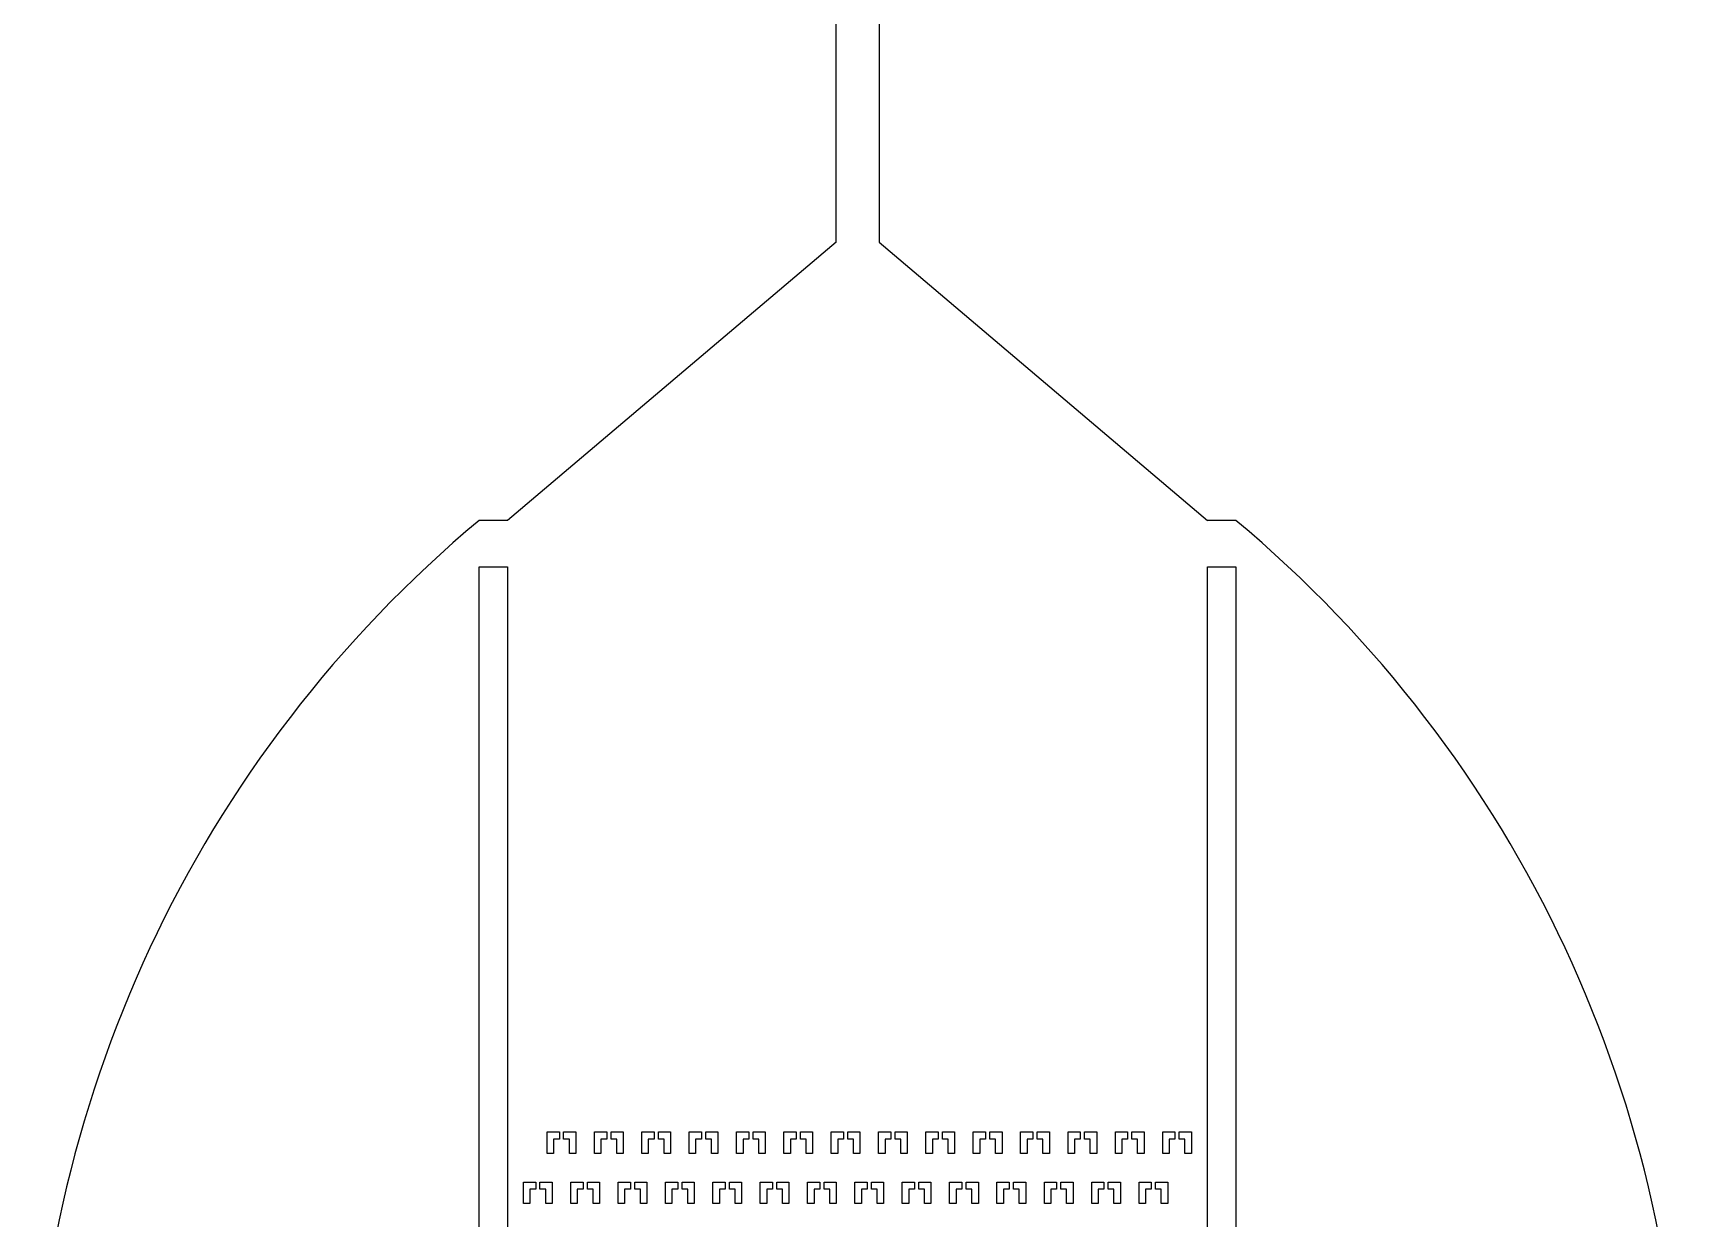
# Model space of a CAD drawing. Header units: millimetres. Extents: x -7034 to 79830, y 8588 to 102980.
# Drawn here: x 30559 to 42051, y 38010 to 46270 of the extents above; entities that cross this region are included whole.
import ezdxf

# ---------------------------------------------------------------- set-up
doc = ezdxf.new("R2010")
doc.units = ezdxf.units.MM
doc.layers.add('Layer-2', color=3, linetype='Continuous')

msp = doc.modelspace()

# ---------------------------------------------------------------- linework, layer by layer
at = {"layer": 'Layer-2'}
for p, q in [((36156, 44812), (36156, 48493)), ((36456, 48493), (36456, 44811)), ((36156, 44812), (33866, 42872)), ((36456, 44811), (38744, 42872)), ((33866, 42872), (33668, 42872)), ((38942, 42872), (38744, 42872)), ((33666, 29622), (33668, 42550)), ((33668, 42550), (33866, 42550)), ((33866, 42550), (33866, 29622)), ((38742, 29622), (38744, 42550)), ((38744, 42550), (38942, 42550)), ((38942, 42550), (38942, 29622)), ((34142, 38460), (34142, 38610)), ((34142, 38610), (34227, 38610)), ((34227, 38560), (34187, 38560)), ((34187, 38560), (34187, 38460)), ((34227, 38610), (34227, 38560)), ((34257, 38560), (34257, 38610)), ((34257, 38610), (34342, 38610)), ((34297, 38560), (34257, 38560)), ((34297, 38460), (34297, 38560)), ((34342, 38610), (34342, 38460)), ((34472, 38460), (34472, 38610)), ((34472, 38610), (34557, 38610)), ((34557, 38560), (34517, 38560)), ((34517, 38560), (34517, 38460)), ((34557, 38610), (34557, 38560)), ((34587, 38560), (34587, 38610)), ((34587, 38610), (34672, 38610)), ((34627, 38560), (34587, 38560)), ((34627, 38460), (34627, 38560)), ((34672, 38610), (34672, 38460)), ((34802, 38460), (34802, 38610)), ((34802, 38610), (34887, 38610)), ((34887, 38560), (34847, 38560)), ((34847, 38560), (34847, 38460)), ((34887, 38610), (34887, 38560)), ((34917, 38560), (34917, 38610)), ((34917, 38610), (35002, 38610)), ((34957, 38560), (34917, 38560)), ((34957, 38460), (34957, 38560)), ((35002, 38610), (35002, 38460)), ((35132, 38460), (35132, 38610)), ((35132, 38610), (35217, 38610)), ((35217, 38560), (35177, 38560)), ((35177, 38560), (35177, 38460)), ((35217, 38610), (35217, 38560)), ((35247, 38560), (35247, 38610)), ((35247, 38610), (35332, 38610)), ((35287, 38560), (35247, 38560)), ((35287, 38460), (35287, 38560)), ((35332, 38610), (35332, 38460)), ((35462, 38460), (35462, 38610)), ((35462, 38610), (35547, 38610)), ((35547, 38560), (35507, 38560)), ((35507, 38560), (35507, 38460)), ((35547, 38610), (35547, 38560)), ((35577, 38560), (35577, 38610)), ((35577, 38610), (35662, 38610)), ((35617, 38560), (35577, 38560)), ((35617, 38460), (35617, 38560)), ((35662, 38610), (35662, 38460)), ((35792, 38460), (35792, 38610)), ((35792, 38610), (35877, 38610)), ((35877, 38560), (35837, 38560)), ((35837, 38560), (35837, 38460)), ((35877, 38610), (35877, 38560)), ((35907, 38560), (35907, 38610)), ((35907, 38610), (35992, 38610)), ((35947, 38560), (35907, 38560)), ((35947, 38460), (35947, 38560)), ((35992, 38610), (35992, 38460)), ((36122, 38460), (36122, 38610)), ((36122, 38610), (36207, 38610)), ((36207, 38560), (36167, 38560)), ((36167, 38560), (36167, 38460)), ((36207, 38610), (36207, 38560)), ((36237, 38560), (36237, 38610)), ((36237, 38610), (36322, 38610)), ((36277, 38560), (36237, 38560)), ((36277, 38460), (36277, 38560)), ((36322, 38610), (36322, 38460)), ((36452, 38460), (36452, 38610)), ((36452, 38610), (36537, 38610)), ((36537, 38560), (36497, 38560)), ((36497, 38560), (36497, 38460)), ((36537, 38610), (36537, 38560)), ((36567, 38560), (36567, 38610)), ((36567, 38610), (36652, 38610)), ((36607, 38560), (36567, 38560)), ((36607, 38460), (36607, 38560)), ((36652, 38610), (36652, 38460)), ((36782, 38460), (36782, 38610)), ((36782, 38610), (36867, 38610)), ((36867, 38560), (36827, 38560)), ((36827, 38560), (36827, 38460)), ((36867, 38610), (36867, 38560)), ((36897, 38560), (36897, 38610)), ((36897, 38610), (36982, 38610)), ((36937, 38560), (36897, 38560)), ((36937, 38460), (36937, 38560)), ((36982, 38610), (36982, 38460)), ((37112, 38460), (37112, 38610)), ((37112, 38610), (37197, 38610)), ((37197, 38560), (37157, 38560)), ((37157, 38560), (37157, 38460)), ((37197, 38610), (37197, 38560)), ((37227, 38560), (37227, 38610)), ((37227, 38610), (37312, 38610)), ((37267, 38560), (37227, 38560)), ((37267, 38460), (37267, 38560)), ((37312, 38610), (37312, 38460)), ((37442, 38460), (37442, 38610)), ((37442, 38610), (37527, 38610)), ((37527, 38560), (37487, 38560)), ((37487, 38560), (37487, 38460)), ((37527, 38610), (37527, 38560)), ((37557, 38560), (37557, 38610)), ((37557, 38610), (37642, 38610)), ((37597, 38560), (37557, 38560)), ((37597, 38460), (37597, 38560)), ((37642, 38610), (37642, 38460)), ((37772, 38460), (37772, 38610)), ((37772, 38610), (37857, 38610)), ((37857, 38560), (37817, 38560)), ((37817, 38560), (37817, 38460)), ((37857, 38610), (37857, 38560)), ((37887, 38560), (37887, 38610)), ((37887, 38610), (37972, 38610)), ((37927, 38560), (37887, 38560)), ((37927, 38460), (37927, 38560)), ((37972, 38610), (37972, 38460)), ((38102, 38460), (38102, 38610)), ((38102, 38610), (38187, 38610)), ((38187, 38560), (38147, 38560)), ((38147, 38560), (38147, 38460)), ((38187, 38610), (38187, 38560)), ((38217, 38560), (38217, 38610)), ((38217, 38610), (38302, 38610)), ((38257, 38560), (38217, 38560)), ((38257, 38460), (38257, 38560)), ((38302, 38610), (38302, 38460)), ((38432, 38460), (38432, 38610)), ((38432, 38610), (38517, 38610)), ((38517, 38560), (38477, 38560)), ((38477, 38560), (38477, 38460)), ((38517, 38610), (38517, 38560)), ((38547, 38560), (38547, 38610)), ((38547, 38610), (38632, 38610)), ((38587, 38560), (38547, 38560)), ((38587, 38460), (38587, 38560)), ((38632, 38610), (38632, 38460)), ((34187, 38460), (34142, 38460)), ((34342, 38460), (34297, 38460)), ((34517, 38460), (34472, 38460)), ((34672, 38460), (34627, 38460)), ((34847, 38460), (34802, 38460)), ((35002, 38460), (34957, 38460)), ((35177, 38460), (35132, 38460)), ((35332, 38460), (35287, 38460)), ((35507, 38460), (35462, 38460)), ((35662, 38460), (35617, 38460)), ((35837, 38460), (35792, 38460)), ((35992, 38460), (35947, 38460)), ((36167, 38460), (36122, 38460)), ((36322, 38460), (36277, 38460)), ((36497, 38460), (36452, 38460)), ((36652, 38460), (36607, 38460)), ((36827, 38460), (36782, 38460)), ((36982, 38460), (36937, 38460)), ((37157, 38460), (37112, 38460)), ((37312, 38460), (37267, 38460)), ((37487, 38460), (37442, 38460)), ((37642, 38460), (37597, 38460)), ((37817, 38460), (37772, 38460)), ((37972, 38460), (37927, 38460)), ((38147, 38460), (38102, 38460)), ((38302, 38460), (38257, 38460)), ((38477, 38460), (38432, 38460)), ((38632, 38460), (38587, 38460)), ((33977, 38110), (33977, 38260)), ((33977, 38260), (34062, 38260)), ((34062, 38210), (34022, 38210)), ((34022, 38210), (34022, 38110)), ((34062, 38260), (34062, 38210)), ((34092, 38210), (34092, 38260)), ((34092, 38260), (34177, 38260)), ((34132, 38210), (34092, 38210)), ((34132, 38110), (34132, 38210)), ((34177, 38260), (34177, 38110)), ((34307, 38110), (34307, 38260)), ((34307, 38260), (34392, 38260)), ((34392, 38210), (34352, 38210)), ((34352, 38210), (34352, 38110)), ((34392, 38260), (34392, 38210)), ((34422, 38210), (34422, 38260)), ((34422, 38260), (34507, 38260)), ((34462, 38210), (34422, 38210)), ((34462, 38110), (34462, 38210)), ((34507, 38260), (34507, 38110)), ((34637, 38110), (34637, 38260)), ((34637, 38260), (34722, 38260)), ((34722, 38210), (34682, 38210)), ((34682, 38210), (34682, 38110)), ((34722, 38260), (34722, 38210)), ((34752, 38210), (34752, 38260)), ((34752, 38260), (34837, 38260)), ((34792, 38210), (34752, 38210)), ((34792, 38110), (34792, 38210)), ((34837, 38260), (34837, 38110)), ((34967, 38110), (34967, 38260)), ((34967, 38260), (35052, 38260)), ((35052, 38210), (35012, 38210)), ((35012, 38210), (35012, 38110)), ((35052, 38260), (35052, 38210)), ((35082, 38210), (35082, 38260)), ((35082, 38260), (35167, 38260)), ((35122, 38210), (35082, 38210)), ((35122, 38110), (35122, 38210)), ((35167, 38260), (35167, 38110)), ((35297, 38110), (35297, 38260)), ((35297, 38260), (35382, 38260)), ((35382, 38210), (35342, 38210)), ((35342, 38210), (35342, 38110)), ((35382, 38260), (35382, 38210)), ((35412, 38210), (35412, 38260)), ((35412, 38260), (35497, 38260)), ((35452, 38210), (35412, 38210)), ((35452, 38110), (35452, 38210)), ((35497, 38260), (35497, 38110)), ((35627, 38110), (35627, 38260)), ((35627, 38260), (35712, 38260)), ((35712, 38210), (35672, 38210)), ((35672, 38210), (35672, 38110)), ((35712, 38260), (35712, 38210)), ((35742, 38210), (35742, 38260)), ((35742, 38260), (35827, 38260)), ((35782, 38210), (35742, 38210)), ((35782, 38110), (35782, 38210)), ((35827, 38260), (35827, 38110)), ((35957, 38110), (35957, 38260)), ((35957, 38260), (36042, 38260)), ((36042, 38210), (36002, 38210)), ((36002, 38210), (36002, 38110)), ((36042, 38260), (36042, 38210)), ((36072, 38210), (36072, 38260)), ((36072, 38260), (36157, 38260)), ((36112, 38210), (36072, 38210)), ((36112, 38110), (36112, 38210)), ((36157, 38260), (36157, 38110)), ((36287, 38110), (36287, 38260)), ((36287, 38260), (36372, 38260)), ((36372, 38210), (36332, 38210)), ((36332, 38210), (36332, 38110)), ((36372, 38260), (36372, 38210)), ((36402, 38210), (36402, 38260)), ((36402, 38260), (36487, 38260)), ((36442, 38210), (36402, 38210)), ((36442, 38110), (36442, 38210)), ((36487, 38260), (36487, 38110)), ((36617, 38110), (36617, 38260)), ((36617, 38260), (36702, 38260)), ((36702, 38210), (36662, 38210)), ((36662, 38210), (36662, 38110)), ((36702, 38260), (36702, 38210)), ((36732, 38210), (36732, 38260)), ((36732, 38260), (36817, 38260)), ((36772, 38210), (36732, 38210)), ((36772, 38110), (36772, 38210)), ((36817, 38260), (36817, 38110)), ((36947, 38110), (36947, 38260)), ((36947, 38260), (37032, 38260)), ((37032, 38210), (36992, 38210)), ((36992, 38210), (36992, 38110)), ((37032, 38260), (37032, 38210)), ((37062, 38210), (37062, 38260)), ((37062, 38260), (37147, 38260)), ((37102, 38210), (37062, 38210)), ((37102, 38110), (37102, 38210)), ((37147, 38260), (37147, 38110)), ((37277, 38110), (37277, 38260)), ((37277, 38260), (37362, 38260)), ((37362, 38210), (37322, 38210)), ((37322, 38210), (37322, 38110)), ((37362, 38260), (37362, 38210)), ((37392, 38210), (37392, 38260)), ((37392, 38260), (37477, 38260)), ((37432, 38210), (37392, 38210)), ((37432, 38110), (37432, 38210)), ((37477, 38260), (37477, 38110)), ((37607, 38110), (37607, 38260)), ((37607, 38260), (37692, 38260)), ((37692, 38210), (37652, 38210)), ((37652, 38210), (37652, 38110)), ((37692, 38260), (37692, 38210)), ((37722, 38210), (37722, 38260)), ((37722, 38260), (37807, 38260)), ((37762, 38210), (37722, 38210)), ((37762, 38110), (37762, 38210)), ((37807, 38260), (37807, 38110)), ((37937, 38110), (37937, 38260)), ((37937, 38260), (38022, 38260)), ((38022, 38210), (37982, 38210)), ((37982, 38210), (37982, 38110)), ((38022, 38260), (38022, 38210)), ((38052, 38210), (38052, 38260)), ((38052, 38260), (38137, 38260)), ((38092, 38210), (38052, 38210)), ((38092, 38110), (38092, 38210)), ((38137, 38260), (38137, 38110)), ((38267, 38110), (38267, 38260)), ((38267, 38260), (38352, 38260)), ((38352, 38210), (38312, 38210)), ((38312, 38210), (38312, 38110)), ((38352, 38260), (38352, 38210)), ((38382, 38210), (38382, 38260)), ((38382, 38260), (38467, 38260)), ((38422, 38210), (38382, 38210)), ((38422, 38110), (38422, 38210)), ((38467, 38260), (38467, 38110)), ((34022, 38110), (33977, 38110)), ((34177, 38110), (34132, 38110)), ((34352, 38110), (34307, 38110)), ((34507, 38110), (34462, 38110)), ((34682, 38110), (34637, 38110)), ((34837, 38110), (34792, 38110)), ((35012, 38110), (34967, 38110)), ((35167, 38110), (35122, 38110)), ((35342, 38110), (35297, 38110)), ((35497, 38110), (35452, 38110)), ((35672, 38110), (35627, 38110)), ((35827, 38110), (35782, 38110)), ((36002, 38110), (35957, 38110)), ((36157, 38110), (36112, 38110)), ((36332, 38110), (36287, 38110)), ((36487, 38110), (36442, 38110)), ((36662, 38110), (36617, 38110)), ((36817, 38110), (36772, 38110)), ((36992, 38110), (36947, 38110)), ((37147, 38110), (37102, 38110)), ((37322, 38110), (37277, 38110)), ((37477, 38110), (37432, 38110)), ((37652, 38110), (37607, 38110)), ((37807, 38110), (37762, 38110)), ((37982, 38110), (37937, 38110)), ((38137, 38110), (38092, 38110)), ((38312, 38110), (38267, 38110)), ((38467, 38110), (38422, 38110))]:
    msp.add_line(p, q, dxfattribs=at)
for centre, start, end in [((39224, 36222), 129.879, 230.121), ((33386, 36222), 309.879, 50.121)]:
    msp.add_arc(centre, 8666, start, end, dxfattribs=at)

doc.saveas('drawing.dxf')
